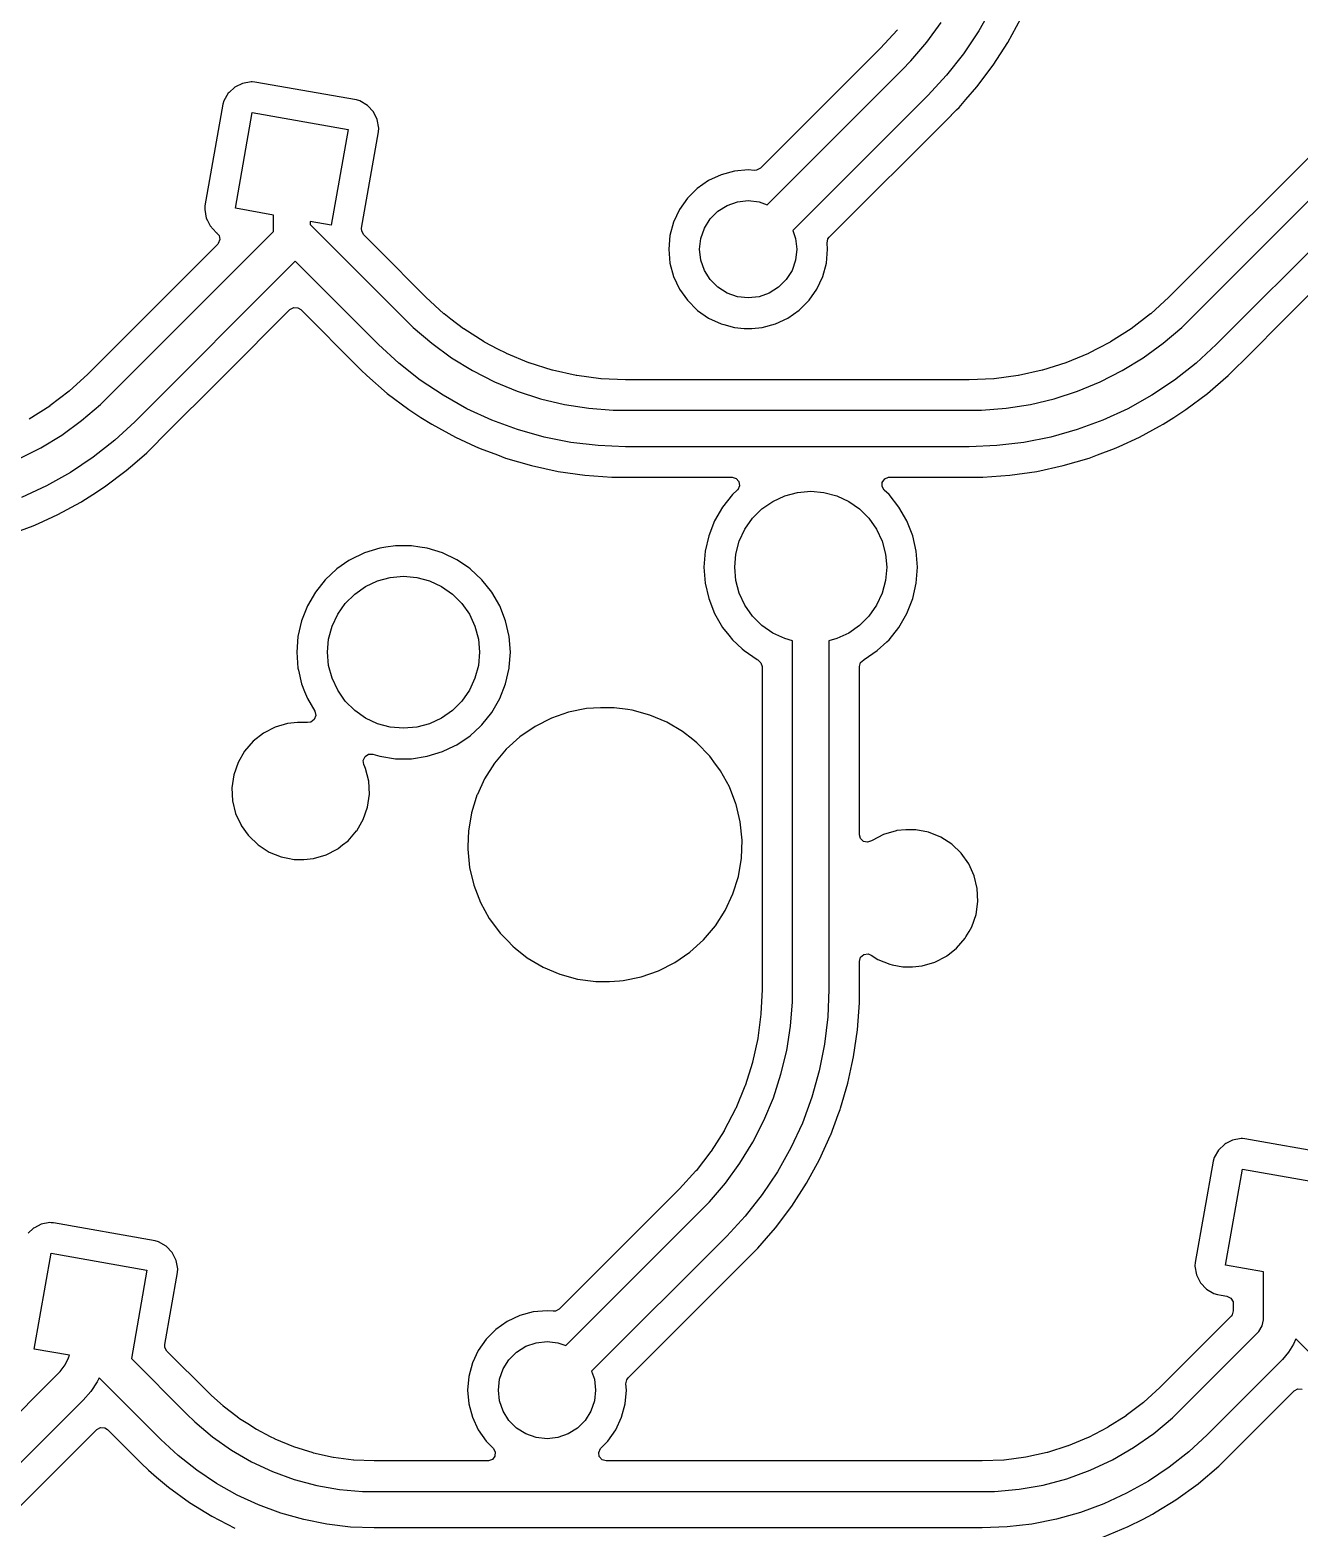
# Model space of a CAD drawing. Extents: x 68 to 346, y -197 to -84.
# Drawn here: x 119.46 to 140.33, y -133.65 to -109.02 of the extents above; entities that cross this region are included whole.
import ezdxf

# ---------------------------------------------------------------- set-up
doc = ezdxf.new("R2010")
doc.units = 0
doc.layers.add('BLACK', color=7, linetype='CONTINUOUS')

msp = doc.modelspace()

# ---------------------------------------------------------------- linework, layer by layer
at = {"layer": 'BLACK', "linetype": 'CONTINUOUS'}
for p, q in [((135.281, -108.64), (135.061, -109.033)), ((135.537, -109.22), (135.751, -108.829)), ((133.719, -109.018), (133.447, -109.315)), ((133.722, -109.014), (133.719, -109.018)), ((134.206, -109.219), (134.444, -108.892)), ((135.061, -109.033), (134.81, -109.408)), ((133.447, -109.315), (131.471, -111.291)), ((133.944, -109.526), (134.206, -109.219)), ((135.296, -109.595), (135.537, -109.22)), ((135.537, -109.22), (135.537, -109.22)), ((133.801, -109.669), (133.944, -109.526)), ((134.81, -109.408), (134.531, -109.762)), ((135.029, -109.952), (135.296, -109.595)), ((142.082, -109.516), (138.216, -113.382)), ((123.098, -109.868), (122.956, -109.894)), ((123.118, -109.869), (123.098, -109.868)), ((123.098, -109.868), (123.098, -109.868)), ((123.098, -109.868), (123.098, -109.868)), ((123.158, -109.872), (123.118, -109.869)), ((124.828, -110.166), (123.158, -109.872)), ((123.158, -109.872), (123.158, -109.872)), ((123.158, -109.872), (123.158, -109.872)), ((131.581, -111.889), (133.801, -109.669)), ((133.801, -109.669), (133.801, -109.669)), ((133.801, -109.669), (133.801, -109.669)), ((134.531, -109.762), (134.225, -110.093)), ((122.723, -110.057), (122.65, -110.181)), ((122.739, -110.042), (122.723, -110.057)), ((122.828, -109.959), (122.739, -110.042)), ((122.843, -109.951), (122.828, -109.959)), ((122.956, -109.894), (122.843, -109.951)), ((122.956, -109.894), (122.956, -109.894)), ((122.956, -109.894), (122.956, -109.894)), ((134.225, -110.093), (132.005, -112.313)), ((134.225, -110.093), (134.225, -110.093)), ((134.851, -110.157), (135.029, -109.952)), ((138.542, -113.764), (142.409, -109.897)), ((122.633, -110.239), (122.339, -111.909)), ((122.65, -110.181), (122.633, -110.239)), ((122.633, -110.239), (122.633, -110.239)), ((122.65, -110.181), (122.65, -110.181)), ((124.885, -110.183), (124.828, -110.166)), ((124.828, -110.166), (124.828, -110.166)), ((125.009, -110.256), (124.885, -110.183)), ((124.885, -110.183), (124.885, -110.183)), ((125.108, -110.361), (125.009, -110.256)), ((125.009, -110.256), (125.009, -110.256)), ((125.009, -110.256), (125.009, -110.256)), ((125.173, -110.489), (125.108, -110.361)), ((134.612, -110.414), (134.696, -110.33)), ((134.696, -110.33), (134.737, -110.289)), ((134.737, -110.289), (134.851, -110.157)), ((122.84, -111.949), (123.118, -110.373)), ((123.118, -110.373), (124.694, -110.651)), ((125.199, -110.631), (125.173, -110.489)), ((132.603, -112.423), (134.611, -110.415)), ((134.611, -110.415), (134.612, -110.414)), ((134.611, -110.415), (134.611, -110.415)), ((134.612, -110.414), (134.612, -110.414)), ((142.564, -110.591), (138.966, -114.188)), ((124.694, -110.651), (124.416, -112.227)), ((124.915, -112.278), (125.195, -110.691)), ((125.195, -110.691), (125.199, -110.631)), ((131.044, -111.337), (130.825, -111.396)), ((131.271, -111.318), (131.044, -111.337)), ((131.044, -111.337), (131.044, -111.337)), ((131.373, -111.326), (131.271, -111.318)), ((131.271, -111.318), (131.271, -111.318)), ((131.41, -111.324), (131.373, -111.326)), ((131.471, -111.291), (131.41, -111.324)), ((140.199, -113.663), (142.688, -111.174)), ((130.618, -111.492), (130.432, -111.623)), ((130.825, -111.396), (130.618, -111.492)), ((130.618, -111.492), (130.618, -111.492)), ((130.825, -111.396), (130.825, -111.396)), ((130.271, -111.784), (130.14, -111.97)), ((130.432, -111.623), (130.271, -111.784)), ((130.924, -111.902), (131.093, -111.843)), ((131.093, -111.843), (131.271, -111.823)), ((131.271, -111.823), (131.449, -111.843)), ((131.449, -111.843), (131.581, -111.889)), ((122.339, -111.909), (122.335, -111.961)), ((122.335, -111.961), (122.335, -111.969)), ((122.335, -111.969), (122.361, -112.11)), ((122.339, -111.909), (122.339, -111.909)), ((123.467, -112.059), (122.84, -111.949)), ((123.467, -112.279), (123.467, -112.059)), ((130.14, -111.97), (130.044, -112.176)), ((130.14, -111.97), (130.14, -111.97)), ((130.646, -112.124), (130.772, -111.998)), ((130.772, -111.998), (130.924, -111.902)), ((120.762, -115.034), (123.467, -112.329)), ((122.361, -112.11), (122.361, -112.11)), ((122.361, -112.11), (122.38, -112.149)), ((122.38, -112.149), (122.426, -112.239)), ((122.426, -112.239), (122.524, -112.344)), ((123.467, -112.329), (123.467, -112.279)), ((124.416, -112.227), (124.067, -112.165)), ((124.067, -112.165), (124.067, -112.213)), ((124.067, -112.213), (125.618, -113.764)), ((124.916, -112.326), (124.915, -112.278)), ((124.949, -112.387), (124.916, -112.326)), ((130.044, -112.176), (129.985, -112.396)), ((130.044, -112.176), (130.044, -112.176)), ((130.491, -112.445), (130.55, -112.276)), ((130.55, -112.276), (130.646, -112.124)), ((132.005, -112.313), (132.051, -112.445)), ((122.549, -112.538), (120.433, -114.655)), ((122.524, -112.344), (122.524, -112.344)), ((122.524, -112.344), (122.524, -112.344)), ((122.524, -112.344), (122.525, -112.344)), ((122.525, -112.344), (122.525, -112.344)), ((122.525, -112.344), (122.531, -112.349)), ((122.531, -112.349), (122.531, -112.35)), ((122.531, -112.35), (122.572, -112.395)), ((122.559, -112.528), (122.549, -112.538)), ((122.585, -112.464), (122.559, -112.528)), ((122.572, -112.395), (122.585, -112.464)), ((125.185, -112.623), (124.949, -112.387)), ((129.985, -112.396), (129.966, -112.623)), ((129.985, -112.396), (129.985, -112.396)), ((130.471, -112.623), (130.491, -112.445)), ((132.051, -112.445), (132.071, -112.623)), ((132.568, -112.521), (132.581, -112.453)), ((132.576, -112.623), (132.568, -112.521)), ((132.581, -112.453), (132.603, -112.423)), ((123.825, -112.819), (121.186, -115.458)), ((125.194, -114.188), (123.825, -112.819)), ((125.972, -113.41), (125.185, -112.623)), ((129.966, -112.623), (129.966, -112.623)), ((129.966, -112.623), (129.985, -112.85)), ((130.491, -112.801), (130.471, -112.623)), ((130.55, -112.97), (130.491, -112.801)), ((132.051, -112.801), (131.992, -112.97)), ((132.071, -112.623), (132.051, -112.801)), ((132.557, -112.85), (132.576, -112.623)), ((129.985, -112.85), (129.985, -112.85)), ((129.985, -112.85), (130.044, -113.069)), ((130.044, -113.069), (130.044, -113.069)), ((130.044, -113.069), (130.14, -113.276)), ((130.646, -113.122), (130.55, -112.97)), ((131.992, -112.97), (131.896, -113.122)), ((132.402, -113.276), (132.498, -113.069)), ((132.498, -113.069), (132.557, -112.85)), ((130.14, -113.276), (130.14, -113.276)), ((130.14, -113.276), (130.271, -113.462)), ((130.772, -113.248), (130.646, -113.122)), ((130.924, -113.344), (130.772, -113.248)), ((131.77, -113.248), (131.618, -113.344)), ((131.896, -113.122), (131.77, -113.248)), ((132.271, -113.462), (132.402, -113.276)), ((126.269, -113.682), (125.972, -113.41)), ((130.271, -113.462), (130.432, -113.623)), ((131.093, -113.403), (130.924, -113.344)), ((131.271, -113.423), (131.093, -113.403)), ((131.449, -113.403), (131.271, -113.423)), ((131.618, -113.344), (131.449, -113.403)), ((132.11, -113.623), (132.271, -113.462)), ((138.188, -113.41), (137.891, -113.682)), ((138.216, -113.382), (138.188, -113.41)), ((122.659, -114.693), (123.737, -113.615)), ((123.737, -113.615), (123.799, -113.581)), ((123.799, -113.581), (123.868, -113.586)), ((123.868, -113.586), (123.913, -113.615)), ((123.913, -113.615), (124.873, -114.575)), ((125.618, -113.764), (125.618, -113.764)), ((125.618, -113.764), (125.761, -113.907)), ((126.273, -113.685), (126.269, -113.682)), ((126.383, -113.77), (126.273, -113.685)), ((126.59, -113.929), (126.383, -113.77)), ((130.432, -113.623), (130.438, -113.627)), ((130.438, -113.627), (130.618, -113.754)), ((130.618, -113.754), (130.825, -113.85)), ((131.718, -113.85), (131.924, -113.754)), ((131.924, -113.754), (132.11, -113.623)), ((137.887, -113.685), (137.57, -113.929)), ((137.891, -113.682), (137.887, -113.685)), ((138.399, -113.907), (138.542, -113.764)), ((138.542, -113.764), (138.542, -113.764)), ((139.379, -114.483), (140.199, -113.663)), ((125.761, -113.907), (126.068, -114.169)), ((126.594, -113.932), (126.59, -113.929)), ((126.931, -114.146), (126.594, -113.932)), ((130.825, -113.85), (130.825, -113.85)), ((130.825, -113.85), (130.825, -113.85)), ((130.825, -113.85), (130.868, -113.861)), ((130.868, -113.861), (131.044, -113.909)), ((131.044, -113.909), (131.206, -113.923)), ((131.206, -113.923), (131.271, -113.928)), ((131.271, -113.928), (131.328, -113.923)), ((131.271, -113.928), (131.271, -113.928)), ((131.271, -113.928), (131.271, -113.928)), ((131.328, -113.923), (131.498, -113.909)), ((131.498, -113.909), (131.718, -113.85)), ((137.566, -113.932), (137.229, -114.146)), ((137.57, -113.929), (137.566, -113.932)), ((138.092, -114.169), (138.399, -113.907)), ((125.525, -114.494), (125.194, -114.188)), ((125.194, -114.188), (125.194, -114.188)), ((126.068, -114.169), (126.395, -114.407)), ((126.936, -114.149), (126.931, -114.146)), ((127.156, -114.263), (126.936, -114.149)), ((127.29, -114.333), (127.156, -114.263)), ((137.028, -114.251), (136.87, -114.333)), ((137.224, -114.149), (137.028, -114.251)), ((137.229, -114.146), (137.224, -114.149)), ((137.765, -114.407), (138.092, -114.169)), ((138.966, -114.188), (138.635, -114.494)), ((138.966, -114.188), (138.966, -114.188)), ((125.879, -114.773), (125.525, -114.494)), ((126.395, -114.407), (126.74, -114.618)), ((127.295, -114.336), (127.29, -114.333)), ((127.664, -114.489), (127.295, -114.336)), ((127.669, -114.49), (127.664, -114.489)), ((128.05, -114.611), (127.669, -114.49)), ((136.491, -114.49), (136.11, -114.611)), ((136.496, -114.489), (136.491, -114.49)), ((136.865, -114.336), (136.496, -114.489)), ((136.87, -114.333), (136.865, -114.336)), ((137.42, -114.618), (137.765, -114.407)), ((138.635, -114.494), (138.281, -114.773)), ((139.162, -114.7), (139.32, -114.542)), ((139.32, -114.542), (139.379, -114.483)), ((120.408, -114.68), (120.111, -114.952)), ((120.433, -114.655), (120.408, -114.68)), ((121.599, -115.753), (122.659, -114.693)), ((124.873, -114.575), (124.873, -114.575)), ((124.873, -114.575), (124.906, -114.608)), ((124.906, -114.608), (124.998, -114.7)), ((124.998, -114.7), (125.335, -114.992)), ((126.254, -115.024), (125.879, -114.773)), ((126.74, -114.618), (127.1, -114.801)), ((127.1, -114.801), (127.473, -114.956)), ((128.055, -114.612), (128.05, -114.611)), ((128.445, -114.698), (128.055, -114.612)), ((128.451, -114.699), (128.445, -114.698)), ((128.847, -114.751), (128.451, -114.699)), ((128.852, -114.752), (128.847, -114.751)), ((129.254, -114.769), (128.852, -114.752)), ((134.906, -114.769), (129.254, -114.769)), ((135.308, -114.752), (134.906, -114.769)), ((135.313, -114.751), (135.308, -114.752)), ((135.709, -114.699), (135.313, -114.751)), ((135.715, -114.698), (135.709, -114.699)), ((136.105, -114.612), (135.715, -114.698)), ((136.11, -114.611), (136.105, -114.612)), ((136.687, -114.956), (137.06, -114.801)), ((137.06, -114.801), (137.42, -114.618)), ((138.281, -114.773), (137.906, -115.024)), ((138.956, -114.878), (139.162, -114.7)), ((139.162, -114.7), (139.162, -114.7)), ((139.162, -114.7), (139.162, -114.7)), ((120.107, -114.955), (119.79, -115.199)), ((120.111, -114.952), (120.107, -114.955)), ((120.619, -115.177), (120.762, -115.034)), ((120.762, -115.034), (120.762, -115.034)), ((125.335, -114.992), (125.335, -114.992)), ((125.335, -114.992), (125.692, -115.259)), ((126.647, -115.244), (126.254, -115.024)), ((127.473, -114.956), (127.857, -115.081)), ((136.303, -115.081), (136.687, -114.956)), ((137.906, -115.024), (137.513, -115.244)), ((138.468, -115.259), (138.825, -114.992)), ((138.825, -114.992), (138.956, -114.878)), ((119.786, -115.202), (119.449, -115.416)), ((119.79, -115.199), (119.786, -115.202)), ((120.312, -115.439), (120.619, -115.177)), ((125.692, -115.259), (125.692, -115.259)), ((125.692, -115.259), (125.891, -115.387)), ((127.057, -115.433), (126.647, -115.244)), ((127.857, -115.081), (128.25, -115.175)), ((128.25, -115.175), (128.649, -115.238)), ((128.649, -115.238), (129.052, -115.27)), ((129.052, -115.27), (129.254, -115.27)), ((129.254, -115.27), (134.906, -115.27)), ((134.906, -115.27), (134.906, -115.27)), ((134.906, -115.27), (135.108, -115.27)), ((135.108, -115.27), (135.511, -115.238)), ((135.511, -115.238), (135.91, -115.175)), ((135.91, -115.175), (136.303, -115.081)), ((137.513, -115.244), (137.103, -115.433)), ((138.269, -115.387), (138.468, -115.259)), ((138.468, -115.259), (138.468, -115.259)), ((119.985, -115.677), (120.312, -115.439)), ((121.186, -115.458), (120.855, -115.764)), ((121.186, -115.458), (121.186, -115.458)), ((125.891, -115.387), (126.067, -115.5)), ((126.067, -115.5), (126.067, -115.5)), ((126.067, -115.5), (126.458, -115.714)), ((127.48, -115.589), (127.057, -115.433)), ((137.103, -115.433), (136.68, -115.589)), ((137.702, -115.714), (138.031, -115.534)), ((138.031, -115.534), (138.093, -115.5)), ((138.093, -115.5), (138.269, -115.387)), ((119.64, -115.888), (119.985, -115.677)), ((120.855, -115.764), (120.501, -116.043)), ((121.54, -115.812), (121.599, -115.753)), ((126.458, -115.714), (126.789, -115.865)), ((127.914, -115.711), (127.48, -115.589)), ((128.356, -115.799), (127.914, -115.711)), ((136.246, -115.711), (135.804, -115.799)), ((136.68, -115.589), (136.246, -115.711)), ((137.371, -115.865), (137.702, -115.714)), ((119.28, -116.071), (119.64, -115.888)), ((121.184, -116.141), (121.382, -115.97)), ((121.382, -115.97), (121.54, -115.812)), ((121.382, -115.97), (121.382, -115.97)), ((121.382, -115.97), (121.382, -115.97)), ((126.789, -115.865), (126.864, -115.899)), ((126.864, -115.899), (127.148, -116.005)), ((127.148, -116.005), (127.217, -116.031)), ((127.217, -116.031), (127.281, -116.055)), ((128.803, -115.852), (128.356, -115.799)), ((129.254, -115.87), (128.803, -115.852)), ((134.906, -115.87), (129.254, -115.87)), ((129.254, -115.87), (129.254, -115.87)), ((129.254, -115.87), (129.254, -115.87)), ((135.357, -115.852), (134.906, -115.87)), ((134.906, -115.87), (134.906, -115.87)), ((134.906, -115.87), (134.906, -115.87)), ((134.906, -115.87), (134.906, -115.87)), ((135.804, -115.799), (135.357, -115.852)), ((136.879, -116.055), (137.012, -116.005)), ((137.012, -116.005), (137.296, -115.899)), ((137.296, -115.899), (137.371, -115.865)), ((120.501, -116.043), (120.126, -116.294)), ((120.688, -116.529), (121.045, -116.262)), ((121.045, -116.262), (121.184, -116.141)), ((127.281, -116.055), (127.709, -116.18)), ((127.709, -116.18), (127.709, -116.18)), ((127.709, -116.18), (127.709, -116.18)), ((127.709, -116.18), (127.709, -116.18)), ((127.709, -116.18), (128.145, -116.275)), ((128.145, -116.275), (128.586, -116.339)), ((135.574, -116.339), (136.015, -116.275)), ((136.015, -116.275), (136.451, -116.18)), ((136.451, -116.18), (136.879, -116.055)), ((136.451, -116.18), (136.451, -116.18)), ((136.451, -116.18), (136.451, -116.18)), ((136.451, -116.18), (136.451, -116.18)), ((136.879, -116.055), (136.879, -116.055)), ((119.733, -116.514), (119.323, -116.703)), ((120.126, -116.294), (119.733, -116.514)), ((128.586, -116.339), (129.031, -116.37)), ((129.031, -116.37), (129.031, -116.37)), ((129.031, -116.37), (129.195, -116.37)), ((129.195, -116.37), (129.195, -116.37)), ((129.195, -116.37), (129.209, -116.37)), ((129.209, -116.37), (129.254, -116.37)), ((129.254, -116.37), (129.338, -116.37)), ((129.338, -116.37), (131.005, -116.37)), ((131.005, -116.37), (131.072, -116.39)), ((131.072, -116.39), (131.118, -116.443)), ((131.127, -116.512), (131.098, -116.576)), ((131.118, -116.443), (131.127, -116.512)), ((133.473, -116.525), (133.475, -116.456)), ((133.509, -116.585), (133.473, -116.525)), ((133.475, -116.456), (133.515, -116.398)), ((133.515, -116.398), (133.579, -116.371)), ((133.579, -116.371), (133.593, -116.37)), ((133.593, -116.37), (134.822, -116.37)), ((134.822, -116.37), (134.855, -116.37)), ((134.855, -116.37), (134.855, -116.371)), ((134.855, -116.371), (134.906, -116.371)), ((134.906, -116.371), (134.906, -116.371)), ((134.906, -116.371), (135.129, -116.371)), ((135.129, -116.371), (135.574, -116.339)), ((135.129, -116.371), (135.129, -116.371)), ((120.296, -116.78), (120.313, -116.77)), ((120.313, -116.77), (120.494, -116.654)), ((120.494, -116.654), (120.688, -116.529)), ((120.688, -116.529), (120.688, -116.529)), ((131.012, -116.657), (130.848, -116.862)), ((131.089, -116.585), (131.012, -116.657)), ((131.098, -116.576), (131.089, -116.585)), ((131.495, -116.893), (131.674, -116.768)), ((131.674, -116.768), (131.871, -116.676)), ((131.871, -116.676), (132.082, -116.62)), ((132.082, -116.62), (132.299, -116.601)), ((132.299, -116.601), (132.516, -116.62)), ((132.516, -116.62), (132.726, -116.676)), ((132.726, -116.676), (132.924, -116.768)), ((132.924, -116.768), (133.102, -116.893)), ((133.586, -116.657), (133.509, -116.585)), ((133.749, -116.862), (133.586, -116.657)), ((133.586, -116.657), (133.586, -116.657)), ((133.586, -116.657), (133.586, -116.657)), ((119.601, -117.13), (119.922, -116.984)), ((119.922, -116.984), (120.296, -116.78)), ((130.848, -116.862), (130.717, -117.089)), ((131.341, -117.047), (131.495, -116.893)), ((133.102, -116.893), (133.256, -117.047)), ((133.88, -117.089), (133.749, -116.862)), ((119.308, -117.247), (119.516, -117.169)), ((119.516, -117.169), (119.601, -117.13)), ((130.717, -117.089), (130.621, -117.333)), ((131.124, -117.423), (131.216, -117.226)), ((131.216, -117.226), (131.341, -117.047)), ((133.256, -117.047), (133.381, -117.226)), ((133.381, -117.226), (133.473, -117.423)), ((133.976, -117.333), (133.88, -117.089)), ((125.473, -117.499), (125.311, -117.523)), ((125.735, -117.499), (125.473, -117.499)), ((125.473, -117.499), (125.473, -117.499)), ((125.87, -117.519), (125.735, -117.499)), ((125.735, -117.499), (125.735, -117.499)), ((130.621, -117.333), (130.563, -117.589)), ((130.621, -117.333), (130.621, -117.333)), ((131.068, -117.634), (131.124, -117.423)), ((133.473, -117.423), (133.53, -117.634)), ((134.035, -117.589), (133.976, -117.333)), ((124.706, -117.743), (124.51, -117.877)), ((124.727, -117.729), (124.706, -117.743)), ((124.963, -117.616), (124.727, -117.729)), ((124.727, -117.729), (124.727, -117.729)), ((124.727, -117.729), (124.727, -117.729)), ((124.727, -117.729), (124.727, -117.729)), ((125.214, -117.538), (124.963, -117.616)), ((125.311, -117.523), (125.214, -117.538)), ((125.214, -117.538), (125.214, -117.538)), ((125.214, -117.538), (125.214, -117.538)), ((125.995, -117.538), (125.87, -117.519)), ((126.246, -117.616), (125.995, -117.538)), ((125.995, -117.538), (125.995, -117.538)), ((125.995, -117.538), (125.995, -117.538)), ((126.482, -117.729), (126.246, -117.616)), ((126.246, -117.616), (126.246, -117.616)), ((126.67, -117.857), (126.482, -117.729)), ((126.482, -117.729), (126.482, -117.729)), ((126.482, -117.729), (126.482, -117.729)), ((126.482, -117.729), (126.482, -117.729)), ((130.563, -117.589), (130.543, -117.851)), ((130.563, -117.589), (130.563, -117.589)), ((131.049, -117.851), (131.068, -117.634)), ((133.53, -117.634), (133.549, -117.851)), ((134.054, -117.851), (134.035, -117.589)), ((134.035, -117.589), (134.035, -117.589)), ((134.035, -117.589), (134.035, -117.589)), ((134.035, -117.589), (134.035, -117.589)), ((124.51, -117.877), (124.317, -118.056)), ((125.387, -118.019), (125.604, -118)), ((125.604, -118), (125.821, -118.019)), ((126.699, -117.877), (126.67, -117.857)), ((126.891, -118.056), (126.699, -117.877)), ((130.543, -117.851), (130.543, -117.851)), ((130.543, -117.851), (130.563, -118.112)), ((131.068, -118.068), (131.049, -117.851)), ((133.549, -117.851), (133.53, -118.068)), ((134.035, -118.112), (134.054, -117.851)), ((134.054, -117.851), (134.054, -117.851)), ((124.317, -118.056), (124.154, -118.261)), ((124.801, -118.292), (124.979, -118.167)), ((124.979, -118.167), (125.177, -118.075)), ((125.177, -118.075), (125.387, -118.019)), ((125.821, -118.019), (126.032, -118.075)), ((126.032, -118.075), (126.229, -118.167)), ((126.229, -118.167), (126.408, -118.292)), ((127.055, -118.261), (126.891, -118.056)), ((126.891, -118.056), (126.891, -118.056)), ((126.891, -118.056), (126.891, -118.056)), ((130.563, -118.112), (130.563, -118.112)), ((130.563, -118.112), (130.621, -118.368)), ((131.124, -118.278), (131.068, -118.068)), ((133.53, -118.068), (133.473, -118.278)), ((133.976, -118.368), (134.035, -118.113)), ((134.035, -118.113), (134.035, -118.112)), ((124.023, -118.488), (123.927, -118.732)), ((124.154, -118.261), (124.023, -118.488)), ((124.522, -118.625), (124.647, -118.446)), ((124.647, -118.446), (124.801, -118.292)), ((126.408, -118.292), (126.562, -118.446)), ((126.562, -118.446), (126.687, -118.625)), ((127.186, -118.488), (127.055, -118.261)), ((127.282, -118.732), (127.186, -118.488)), ((130.621, -118.368), (130.621, -118.368)), ((130.621, -118.368), (130.621, -118.368)), ((130.621, -118.368), (130.717, -118.613)), ((131.216, -118.476), (131.124, -118.278)), ((131.341, -118.654), (131.216, -118.476)), ((133.381, -118.476), (133.256, -118.654)), ((133.473, -118.278), (133.381, -118.476)), ((133.88, -118.613), (133.976, -118.368)), ((123.927, -118.732), (123.868, -118.988)), ((123.927, -118.732), (123.927, -118.732)), ((124.43, -118.822), (124.522, -118.625)), ((126.687, -118.625), (126.779, -118.822)), ((127.34, -118.988), (127.282, -118.732)), ((130.717, -118.613), (130.848, -118.84)), ((131.495, -118.808), (131.341, -118.654)), ((133.256, -118.654), (133.102, -118.808)), ((133.749, -118.84), (133.88, -118.613)), ((123.868, -118.988), (123.849, -119.25)), ((123.868, -118.988), (123.868, -118.988)), ((124.373, -119.033), (124.43, -118.822)), ((126.779, -118.822), (126.835, -119.033)), ((127.36, -119.25), (127.34, -118.988)), ((127.34, -118.988), (127.34, -118.988)), ((127.34, -118.988), (127.34, -118.988)), ((130.848, -118.84), (130.953, -118.971)), ((130.953, -118.971), (131.012, -119.045)), ((131.674, -118.933), (131.495, -118.808)), ((131.871, -119.025), (131.674, -118.933)), ((132.924, -118.933), (132.726, -119.025)), ((133.102, -118.808), (132.924, -118.933)), ((133.586, -119.045), (133.749, -118.84)), ((124.354, -119.25), (124.373, -119.033)), ((126.835, -119.033), (126.854, -119.25)), ((131.012, -119.045), (131.169, -119.191)), ((131.169, -119.191), (131.204, -119.223)), ((131.204, -119.223), (131.421, -119.371)), ((131.999, -119.06), (131.871, -119.025)), ((131.999, -124.794), (131.999, -119.06)), ((132.726, -119.025), (132.599, -119.06)), ((132.599, -119.06), (132.599, -124.794)), ((133.177, -119.371), (133.393, -119.223)), ((133.393, -119.223), (133.551, -119.077)), ((133.551, -119.077), (133.586, -119.045)), ((133.586, -119.045), (133.586, -119.045)), ((133.586, -119.045), (133.586, -119.045)), ((123.849, -119.25), (123.849, -119.25)), ((123.849, -119.25), (123.868, -119.511)), ((124.373, -119.467), (124.354, -119.25)), ((124.43, -119.677), (124.373, -119.467)), ((126.835, -119.467), (126.779, -119.677)), ((126.854, -119.25), (126.835, -119.467)), ((127.341, -119.495), (127.36, -119.25)), ((127.36, -119.25), (127.36, -119.25)), ((131.421, -119.371), (131.428, -119.374)), ((131.428, -119.374), (131.48, -119.421)), ((131.48, -119.421), (131.498, -119.486)), ((133.099, -119.486), (133.119, -119.419)), ((133.119, -119.419), (133.17, -119.374)), ((133.17, -119.374), (133.177, -119.371)), ((123.868, -119.511), (123.868, -119.511)), ((123.868, -119.511), (123.868, -119.511)), ((123.868, -119.511), (123.868, -119.511)), ((123.868, -119.511), (123.876, -119.544)), ((123.876, -119.544), (123.927, -119.767)), ((124.522, -119.875), (124.43, -119.677)), ((126.779, -119.677), (126.687, -119.875)), ((127.282, -119.767), (127.34, -119.511)), ((127.34, -119.511), (127.341, -119.495)), ((131.498, -119.486), (131.498, -124.794)), ((133.099, -120.095), (133.099, -119.486)), ((123.927, -119.767), (123.927, -119.767)), ((123.927, -119.767), (123.927, -119.767)), ((123.927, -119.767), (123.977, -119.895)), ((123.977, -119.895), (124.023, -120.011)), ((124.647, -120.053), (124.522, -119.875)), ((126.687, -119.875), (126.562, -120.053)), ((127.186, -120.011), (127.282, -119.767)), ((124.023, -120.011), (124.143, -120.22)), ((124.143, -120.22), (124.16, -120.288)), ((124.801, -120.207), (124.647, -120.053)), ((124.979, -120.332), (124.801, -120.207)), ((126.408, -120.207), (126.229, -120.332)), ((126.562, -120.053), (126.408, -120.207)), ((127.055, -120.238), (127.186, -120.011)), ((128.615, -120.177), (128.319, -120.237)), ((128.84, -120.162), (128.615, -120.177)), ((128.615, -120.177), (128.615, -120.177)), ((129.066, -120.162), (128.84, -120.162)), ((128.84, -120.162), (128.84, -120.162)), ((129.29, -120.192), (129.066, -120.162)), ((129.365, -120.202), (129.29, -120.192)), ((129.655, -120.282), (129.365, -120.202)), ((133.099, -122.252), (133.099, -120.095)), ((123.698, -120.42), (123.492, -120.481)), ((123.859, -120.405), (123.698, -120.42)), ((123.698, -120.42), (123.698, -120.42)), ((124.02, -120.405), (123.859, -120.405)), ((124.024, -120.405), (124.02, -120.405)), ((124.082, -120.397), (124.024, -120.405)), ((124.137, -120.354), (124.082, -120.397)), ((124.16, -120.288), (124.137, -120.354)), ((125.177, -120.424), (124.979, -120.332)), ((125.387, -120.481), (125.177, -120.424)), ((126.032, -120.424), (125.821, -120.481)), ((126.229, -120.332), (126.032, -120.424)), ((126.699, -120.622), (126.867, -120.466)), ((126.867, -120.466), (126.891, -120.444)), ((126.891, -120.444), (127.055, -120.238)), ((126.891, -120.444), (126.891, -120.444)), ((126.891, -120.444), (126.891, -120.444)), ((128.035, -120.336), (127.766, -120.472)), ((128.319, -120.237), (128.035, -120.336)), ((128.035, -120.336), (128.035, -120.336)), ((129.933, -120.4), (129.655, -120.282)), ((129.655, -120.282), (129.655, -120.282)), ((130.192, -120.553), (129.933, -120.4)), ((123.132, -120.712), (122.991, -120.875)), ((123.301, -120.579), (123.132, -120.712)), ((123.132, -120.712), (123.132, -120.712)), ((123.492, -120.481), (123.301, -120.579)), ((125.604, -120.5), (125.387, -120.481)), ((125.821, -120.481), (125.604, -120.5)), ((126.482, -120.77), (126.699, -120.622)), ((127.517, -120.642), (127.294, -120.845)), ((127.766, -120.472), (127.517, -120.642)), ((130.36, -120.686), (130.192, -120.553)), ((130.192, -120.553), (130.192, -120.553)), ((130.192, -120.553), (130.192, -120.553)), ((130.428, -120.74), (130.36, -120.686)), ((122.991, -120.875), (122.884, -121.061)), ((124.971, -120.963), (125.029, -120.926)), ((125.029, -120.926), (125.099, -120.926)), ((125.099, -120.926), (125.101, -120.926)), ((125.101, -120.926), (125.214, -120.961)), ((125.995, -120.961), (126.246, -120.884)), ((126.246, -120.884), (126.44, -120.79)), ((126.44, -120.79), (126.482, -120.77)), ((126.482, -120.77), (126.482, -120.77)), ((126.482, -120.77), (126.482, -120.77)), ((127.294, -120.845), (127.099, -121.075)), ((130.638, -120.956), (130.428, -120.74)), ((130.736, -121.09), (130.638, -120.956)), ((122.884, -121.061), (122.814, -121.264)), ((124.941, -121.027), (124.971, -120.963)), ((124.951, -121.096), (124.941, -121.027)), ((124.968, -121.133), (124.951, -121.096)), ((124.981, -121.161), (124.968, -121.133)), ((125.032, -121.37), (124.981, -121.161)), ((125.214, -120.961), (125.473, -121)), ((125.473, -121), (125.735, -121)), ((125.735, -121), (125.995, -120.961)), ((127.099, -121.075), (126.937, -121.329)), ((130.806, -121.185), (130.736, -121.09)), ((130.816, -121.199), (130.806, -121.185)), ((130.961, -121.463), (130.816, -121.199)), ((122.814, -121.264), (122.783, -121.477)), ((122.814, -121.264), (122.814, -121.264)), ((125.042, -121.584), (125.032, -121.37)), ((126.937, -121.329), (126.818, -121.587)), ((126.937, -121.329), (126.937, -121.329)), ((122.783, -121.477), (122.783, -121.477)), ((122.783, -121.477), (122.793, -121.691)), ((122.793, -121.691), (122.844, -121.9)), ((125.011, -121.797), (125.042, -121.584)), ((126.8, -121.636), (126.721, -121.89)), ((126.81, -121.602), (126.8, -121.636)), ((126.818, -121.587), (126.81, -121.602)), ((131.07, -121.744), (130.961, -121.463)), ((122.844, -121.9), (122.844, -121.9)), ((122.844, -121.9), (122.933, -122.094)), ((124.941, -122), (125.011, -121.797)), ((126.721, -121.89), (126.687, -122.094)), ((131.071, -121.752), (131.07, -121.744)), ((131.07, -121.744), (131.07, -121.744)), ((131.07, -121.744), (131.07, -121.744)), ((131.139, -122.037), (131.071, -121.752)), ((122.933, -122.094), (122.933, -122.096)), ((122.933, -122.096), (123.048, -122.257)), ((124.693, -122.349), (124.833, -122.186)), ((124.833, -122.186), (124.834, -122.185)), ((124.834, -122.185), (124.919, -122.037)), ((124.919, -122.037), (124.941, -122)), ((126.671, -122.187), (126.662, -122.443)), ((126.687, -122.094), (126.671, -122.187)), ((131.17, -122.337), (131.139, -122.037)), ((133.704, -122.185), (133.498, -122.245)), ((133.716, -122.183), (133.704, -122.185)), ((133.704, -122.185), (133.704, -122.185)), ((133.864, -122.169), (133.716, -122.183)), ((134.026, -122.169), (133.864, -122.169)), ((134.237, -122.21), (134.026, -122.169)), ((134.026, -122.169), (134.026, -122.169)), ((123.048, -122.257), (123.058, -122.271)), ((123.058, -122.271), (123.058, -122.271)), ((123.058, -122.271), (123.214, -122.419)), ((123.214, -122.419), (123.214, -122.419)), ((123.214, -122.419), (123.214, -122.419)), ((123.214, -122.419), (123.394, -122.535)), ((124.528, -122.478), (124.603, -122.419)), ((124.603, -122.419), (124.693, -122.349)), ((131.159, -122.638), (131.17, -122.337)), ((133.116, -122.314), (133.099, -122.252)), ((133.166, -122.362), (133.116, -122.314)), ((133.235, -122.375), (133.166, -122.362)), ((133.3, -122.349), (133.235, -122.375)), ((133.307, -122.344), (133.3, -122.349)), ((133.498, -122.245), (133.307, -122.344)), ((134.436, -122.29), (134.237, -122.21)), ((134.617, -122.406), (134.436, -122.29)), ((134.773, -122.554), (134.617, -122.406)), ((123.394, -122.535), (123.594, -122.615)), ((123.594, -122.615), (123.699, -122.636)), ((123.699, -122.636), (123.805, -122.656)), ((123.805, -122.656), (123.805, -122.656)), ((123.805, -122.656), (123.966, -122.656)), ((123.966, -122.656), (124.126, -122.641)), ((123.966, -122.656), (123.966, -122.656)), ((124.126, -122.641), (124.333, -122.58)), ((124.333, -122.58), (124.511, -122.488)), ((124.511, -122.488), (124.524, -122.482)), ((124.524, -122.482), (124.528, -122.478)), ((126.662, -122.443), (126.661, -122.488)), ((126.661, -122.488), (126.691, -122.788)), ((131.109, -122.936), (131.159, -122.638)), ((134.897, -122.729), (134.773, -122.554)), ((134.773, -122.554), (134.773, -122.554)), ((134.773, -122.554), (134.773, -122.554)), ((126.691, -122.788), (126.691, -122.788)), ((126.691, -122.788), (126.761, -123.081)), ((134.987, -122.925), (134.897, -122.729)), ((135.037, -123.134), (134.987, -122.925)), ((126.761, -123.081), (126.761, -123.081)), ((126.761, -123.081), (126.869, -123.362)), ((131.02, -123.223), (131.109, -122.936)), ((135.047, -123.349), (135.037, -123.134)), ((126.869, -123.362), (126.869, -123.362)), ((126.869, -123.362), (127.014, -123.626)), ((130.893, -123.497), (131.02, -123.223)), ((135.017, -123.561), (135.047, -123.349)), ((127.014, -123.626), (127.014, -123.626)), ((127.014, -123.626), (127.163, -123.829)), ((130.731, -123.751), (130.893, -123.497)), ((134.947, -123.764), (135.017, -123.561)), ((127.163, -123.829), (127.193, -123.869)), ((127.193, -123.869), (127.317, -123.997)), ((130.537, -123.981), (130.731, -123.751)), ((134.851, -123.929), (134.903, -123.839)), ((134.903, -123.839), (134.947, -123.764)), ((127.317, -123.997), (127.397, -124.08)), ((127.397, -124.08), (127.402, -124.085)), ((127.402, -124.085), (127.437, -124.113)), ((127.437, -124.113), (127.639, -124.272)), ((130.313, -124.183), (130.537, -123.981)), ((134.579, -124.207), (134.698, -124.113)), ((134.698, -124.113), (134.839, -123.951)), ((134.839, -123.951), (134.851, -123.929)), ((127.639, -124.272), (127.639, -124.272)), ((127.639, -124.272), (127.639, -124.272)), ((127.639, -124.272), (127.898, -124.426)), ((129.796, -124.489), (130.065, -124.353)), ((130.065, -124.353), (130.313, -124.183)), ((133.099, -124.334), (133.119, -124.266)), ((133.099, -125.017), (133.099, -124.334)), ((133.119, -124.266), (133.172, -124.221)), ((133.172, -124.221), (133.241, -124.211)), ((133.241, -124.211), (133.29, -124.229)), ((133.29, -124.229), (133.4, -124.3)), ((133.4, -124.3), (133.6, -124.38)), ((133.6, -124.38), (133.637, -124.387)), ((133.637, -124.387), (133.811, -124.42)), ((133.972, -124.42), (134.132, -124.405)), ((134.132, -124.405), (134.338, -124.344)), ((134.338, -124.344), (134.529, -124.246)), ((134.529, -124.246), (134.536, -124.241)), ((134.536, -124.241), (134.579, -124.207)), ((127.898, -124.426), (128.175, -124.543)), ((128.175, -124.543), (128.466, -124.623)), ((128.466, -124.623), (128.765, -124.663)), ((128.991, -124.663), (129.154, -124.652)), ((129.154, -124.652), (129.216, -124.648)), ((129.216, -124.648), (129.511, -124.588)), ((129.511, -124.588), (129.796, -124.489)), ((133.811, -124.42), (133.811, -124.42)), ((133.811, -124.42), (133.972, -124.42)), ((133.972, -124.42), (133.972, -124.42)), ((128.765, -124.663), (128.765, -124.663)), ((128.765, -124.663), (128.991, -124.663)), ((131.498, -124.794), (131.481, -125.196)), ((131.999, -124.996), (131.999, -124.794)), ((132.599, -124.794), (132.581, -125.244)), ((131.967, -125.399), (131.999, -124.996)), ((133.068, -125.461), (133.099, -125.017)), ((131.48, -125.201), (131.428, -125.597)), ((131.481, -125.196), (131.48, -125.201)), ((132.581, -125.244), (132.528, -125.692)), ((131.427, -125.602), (131.341, -125.992)), ((131.428, -125.597), (131.427, -125.602)), ((131.904, -125.798), (131.967, -125.399)), ((133.004, -125.903), (133.068, -125.461)), ((131.81, -126.19), (131.904, -125.798)), ((132.528, -125.692), (132.44, -126.134)), ((131.339, -125.998), (131.219, -126.379)), ((131.341, -125.992), (131.339, -125.998)), ((132.909, -126.338), (132.976, -126.03)), ((132.976, -126.03), (133.004, -125.903)), ((131.219, -126.379), (131.217, -126.384)), ((131.685, -126.575), (131.81, -126.19)), ((132.44, -126.134), (132.318, -126.568)), ((132.79, -126.745), (132.909, -126.338)), ((131.217, -126.384), (131.065, -126.753)), ((131.53, -126.948), (131.685, -126.575)), ((132.318, -126.568), (132.162, -126.991)), ((131.062, -126.758), (130.878, -127.112)), ((131.065, -126.753), (131.062, -126.758)), ((132.628, -127.184), (132.751, -126.853)), ((132.751, -126.853), (132.784, -126.766)), ((132.784, -126.766), (132.79, -126.745)), ((130.875, -127.117), (130.66, -127.454)), ((130.878, -127.112), (130.875, -127.117)), ((131.347, -127.308), (131.53, -126.948)), ((132.162, -126.991), (131.973, -127.4)), ((131.136, -127.652), (131.347, -127.308)), ((132.443, -127.59), (132.626, -127.189)), ((132.626, -127.189), (132.628, -127.184)), ((139.107, -127.337), (139.002, -127.436)), ((139.125, -127.328), (139.107, -127.337)), ((139.236, -127.272), (139.125, -127.328)), ((139.377, -127.246), (139.236, -127.272)), ((139.236, -127.272), (139.236, -127.272)), ((139.236, -127.272), (139.236, -127.272)), ((139.397, -127.248), (139.377, -127.246)), ((139.377, -127.246), (139.377, -127.246)), ((139.377, -127.246), (139.377, -127.246)), ((139.437, -127.25), (139.397, -127.248)), ((141.107, -127.545), (139.437, -127.25)), ((139.437, -127.25), (139.437, -127.25)), ((139.437, -127.25), (139.437, -127.25)), ((130.657, -127.458), (130.414, -127.775)), ((130.66, -127.454), (130.657, -127.458)), ((131.973, -127.4), (131.753, -127.794)), ((132.229, -127.981), (132.443, -127.59)), ((138.93, -127.56), (138.913, -127.617)), ((139.002, -127.436), (138.93, -127.56)), ((138.93, -127.56), (138.93, -127.56)), ((139.002, -127.436), (139.002, -127.436)), ((130.411, -127.779), (130.139, -128.076)), ((130.414, -127.775), (130.411, -127.779)), ((130.898, -127.979), (131.136, -127.652)), ((131.753, -127.794), (131.502, -128.169)), ((138.913, -127.617), (138.618, -129.287)), ((138.913, -127.617), (138.913, -127.617)), ((139.12, -129.327), (139.397, -127.751)), ((139.397, -127.751), (140.973, -128.029)), ((130.139, -128.076), (128.163, -130.051)), ((130.636, -128.287), (130.898, -127.979)), ((131.988, -128.356), (132.228, -127.982)), ((132.228, -127.982), (132.229, -127.981)), ((132.229, -127.981), (132.229, -127.981)), ((130.493, -128.429), (130.636, -128.287)), ((131.502, -128.169), (131.223, -128.523)), ((128.273, -130.65), (130.493, -128.429)), ((130.493, -128.429), (130.493, -128.429)), ((130.493, -128.429), (130.493, -128.429)), ((131.223, -128.523), (130.917, -128.854)), ((131.721, -128.713), (131.988, -128.356)), ((119.52, -128.719), (119.431, -128.802)), ((119.535, -128.712), (119.52, -128.719)), ((119.648, -128.654), (119.535, -128.712)), ((119.79, -128.628), (119.648, -128.654)), ((119.648, -128.654), (119.648, -128.654)), ((119.648, -128.654), (119.648, -128.654)), ((119.81, -128.63), (119.79, -128.628)), ((119.79, -128.628), (119.79, -128.628)), ((119.79, -128.628), (119.79, -128.628)), ((119.85, -128.632), (119.81, -128.63)), ((121.52, -128.927), (119.85, -128.632)), ((119.85, -128.632), (119.85, -128.632)), ((119.85, -128.632), (119.85, -128.632)), ((131.57, -128.887), (131.721, -128.713)), ((121.577, -128.944), (121.52, -128.927)), ((121.52, -128.927), (121.52, -128.927)), ((121.701, -129.016), (121.577, -128.944)), ((121.577, -128.944), (121.577, -128.944)), ((121.8, -129.121), (121.701, -129.016)), ((121.701, -129.016), (121.701, -129.016)), ((121.701, -129.016), (121.701, -129.016)), ((130.917, -128.854), (128.697, -131.074)), ((130.917, -128.854), (130.917, -128.854)), ((131.304, -129.174), (131.429, -129.05)), ((131.429, -129.05), (131.57, -128.887)), ((119.532, -130.709), (119.81, -129.134)), ((119.81, -129.134), (121.386, -129.411)), ((121.865, -129.25), (121.8, -129.121)), ((121.891, -129.391), (121.865, -129.25)), ((129.295, -131.183), (131.303, -129.176)), ((131.303, -129.176), (131.304, -129.175)), ((131.303, -129.176), (131.303, -129.176)), ((131.304, -129.175), (131.304, -129.174)), ((138.618, -129.287), (138.615, -129.34)), ((138.618, -129.287), (138.618, -129.287)), ((139.746, -129.438), (139.12, -129.327)), ((121.386, -129.411), (121.129, -130.865)), ((121.679, -130.632), (121.887, -129.451)), ((121.887, -129.451), (121.891, -129.391)), ((138.615, -129.34), (138.614, -129.347)), ((138.614, -129.347), (138.64, -129.489)), ((138.64, -129.489), (138.64, -129.489)), ((138.64, -129.489), (138.672, -129.552)), ((138.672, -129.552), (138.705, -129.617)), ((139.746, -129.598), (139.746, -129.438)), ((138.705, -129.617), (138.804, -129.722)), ((138.804, -129.722), (138.804, -129.722)), ((138.804, -129.722), (138.804, -129.722)), ((138.804, -129.722), (138.928, -129.795)), ((138.928, -129.795), (138.928, -129.795)), ((138.928, -129.795), (138.986, -129.812)), ((138.986, -129.812), (138.986, -129.812)), ((138.986, -129.812), (138.986, -129.812)), ((138.986, -129.812), (138.986, -129.812)), ((138.986, -129.812), (138.986, -129.812)), ((138.986, -129.812), (139.045, -129.822)), ((139.045, -129.822), (139.143, -129.84)), ((139.746, -130.175), (139.746, -129.598)), ((139.746, -129.598), (139.746, -129.598)), ((139.746, -129.598), (139.746, -129.598)), ((139.746, -129.598), (139.746, -129.598)), ((128.163, -130.051), (128.102, -130.085)), ((139.143, -129.84), (139.206, -129.871)), ((139.206, -129.871), (139.242, -129.931)), ((139.242, -129.931), (139.246, -129.962)), ((139.246, -129.962), (139.246, -130.081)), ((127.31, -130.253), (127.124, -130.384)), ((127.517, -130.157), (127.31, -130.253)), ((127.31, -130.253), (127.31, -130.253)), ((127.736, -130.098), (127.517, -130.157)), ((127.517, -130.157), (127.517, -130.157)), ((127.963, -130.078), (127.736, -130.098)), ((127.736, -130.098), (127.736, -130.098)), ((128.065, -130.087), (127.963, -130.078)), ((127.963, -130.078), (127.963, -130.078)), ((128.102, -130.085), (128.065, -130.087)), ((139.21, -130.168), (138.098, -131.28)), ((139.226, -130.148), (139.21, -130.168)), ((139.246, -130.081), (139.226, -130.148)), ((139.719, -130.328), (139.746, -130.227)), ((139.746, -130.227), (139.746, -130.175)), ((126.963, -130.544), (126.832, -130.731)), ((127.124, -130.384), (126.963, -130.544)), ((138.391, -131.695), (139.63, -130.456)), ((139.63, -130.456), (139.667, -130.419)), ((139.63, -130.456), (139.63, -130.456)), ((139.667, -130.419), (139.719, -130.328)), ((140.274, -130.539), (140.238, -130.628)), ((140.931, -131.195), (140.274, -130.539)), ((120.111, -130.811), (119.532, -130.709)), ((120.098, -130.852), (120.111, -130.811)), ((121.68, -130.68), (121.679, -130.632)), ((121.713, -130.741), (121.68, -130.68)), ((122.39, -131.418), (121.713, -130.741)), ((126.832, -130.731), (126.736, -130.937)), ((126.832, -130.731), (126.832, -130.731)), ((127.338, -130.885), (127.464, -130.758)), ((127.464, -130.758), (127.616, -130.663)), ((127.616, -130.663), (127.785, -130.604)), ((127.785, -130.604), (127.963, -130.584)), ((127.963, -130.584), (128.141, -130.604)), ((128.141, -130.604), (128.273, -130.65)), ((140.156, -130.761), (140.054, -130.88)), ((140.238, -130.628), (140.156, -130.761)), ((119.961, -131.075), (120.038, -130.969)), ((120.038, -130.969), (120.098, -130.852)), ((121.129, -130.865), (122.037, -131.772)), ((126.736, -130.937), (126.677, -131.157)), ((126.736, -130.937), (126.736, -130.937)), ((127.183, -131.206), (127.242, -131.036)), ((127.242, -131.036), (127.338, -130.885)), ((140.054, -130.88), (138.815, -132.119)), ((140.054, -130.88), (140.054, -130.88)), ((140.054, -130.88), (140.054, -130.88)), ((140.054, -130.88), (140.054, -130.88)), ((118.222, -132.814), (119.914, -131.122)), ((119.914, -131.122), (119.961, -131.075)), ((119.914, -131.122), (119.914, -131.122)), ((119.914, -131.122), (119.914, -131.122)), ((119.914, -131.122), (119.914, -131.122)), ((120.566, -131.249), (120.462, -131.405)), ((120.599, -131.183), (120.566, -131.249)), ((121.612, -132.197), (120.599, -131.183)), ((126.677, -131.157), (126.658, -131.384)), ((126.677, -131.157), (126.677, -131.157)), ((127.163, -131.384), (127.183, -131.206)), ((128.697, -131.074), (128.743, -131.206)), ((128.743, -131.206), (128.763, -131.384)), ((129.26, -131.282), (129.273, -131.213)), ((129.268, -131.384), (129.26, -131.282)), ((129.273, -131.213), (129.295, -131.183)), ((138.098, -131.28), (138.037, -131.341)), ((138.098, -131.28), (138.098, -131.28)), ((120.338, -131.546), (118.646, -133.238)), ((120.462, -131.405), (120.338, -131.546)), ((120.338, -131.546), (120.338, -131.546)), ((122.446, -131.47), (122.39, -131.418)), ((122.637, -131.644), (122.446, -131.47)), ((126.658, -131.384), (126.658, -131.384)), ((126.658, -131.384), (126.677, -131.61)), ((127.183, -131.562), (127.163, -131.384)), ((128.763, -131.384), (128.743, -131.562)), ((129.249, -131.61), (129.268, -131.384)), ((138.037, -131.341), (137.774, -131.582)), ((139.142, -132.5), (140.247, -131.395)), ((140.247, -131.395), (140.309, -131.361)), ((140.309, -131.361), (140.378, -131.366)), ((122.037, -131.772), (122.037, -131.772)), ((122.037, -131.772), (122.037, -131.772)), ((122.037, -131.772), (122.171, -131.907)), ((122.641, -131.648), (122.637, -131.644)), ((122.774, -131.75), (122.641, -131.648)), ((122.898, -131.845), (122.774, -131.75)), ((126.677, -131.61), (126.677, -131.61)), ((126.677, -131.61), (126.736, -131.83)), ((127.242, -131.731), (127.183, -131.562)), ((127.338, -131.882), (127.242, -131.731)), ((128.684, -131.731), (128.588, -131.882)), ((128.743, -131.562), (128.684, -131.731)), ((129.19, -131.83), (129.249, -131.61)), ((137.77, -131.586), (137.488, -131.802)), ((137.774, -131.582), (137.77, -131.586)), ((138.248, -131.838), (138.391, -131.695)), ((138.391, -131.695), (138.391, -131.695)), ((138.391, -131.695), (138.391, -131.695)), ((119.059, -133.533), (120.562, -132.03)), ((120.562, -132.03), (120.624, -131.996)), ((120.624, -131.996), (120.693, -132.001)), ((120.693, -132.001), (120.738, -132.03)), ((120.738, -132.03), (121.291, -132.583)), ((122.171, -131.907), (122.463, -132.152)), ((122.904, -131.849), (122.898, -131.845)), ((122.908, -131.853), (122.904, -131.849)), ((123.045, -131.939), (122.908, -131.853)), ((123.188, -132.031), (123.045, -131.939)), ((123.193, -132.033), (123.188, -132.031)), ((123.417, -132.15), (123.193, -132.033)), ((126.736, -131.83), (126.736, -131.83)), ((126.736, -131.83), (126.832, -132.036)), ((126.832, -132.036), (126.832, -132.036)), ((126.832, -132.036), (126.963, -132.223)), ((127.464, -132.009), (127.338, -131.882)), ((127.616, -132.104), (127.464, -132.009)), ((128.462, -132.009), (128.31, -132.104)), ((128.588, -131.882), (128.462, -132.009)), ((128.963, -132.223), (129.094, -132.036)), ((129.094, -132.036), (129.19, -131.83)), ((137.18, -131.998), (136.866, -132.162)), ((137.185, -131.995), (137.18, -131.998)), ((137.484, -131.805), (137.185, -131.995)), ((137.488, -131.802), (137.484, -131.805)), ((137.939, -132.097), (138.248, -131.838)), ((121.898, -132.461), (121.612, -132.197)), ((121.612, -132.197), (121.612, -132.197)), ((122.463, -132.152), (122.775, -132.37)), ((123.487, -132.186), (123.417, -132.15)), ((123.492, -132.189), (123.487, -132.186)), ((123.798, -132.316), (123.492, -132.189)), ((126.963, -132.223), (127.078, -132.338)), ((127.785, -132.164), (127.616, -132.104)), ((127.963, -132.184), (127.785, -132.164)), ((128.141, -132.164), (127.963, -132.184)), ((128.31, -132.104), (128.141, -132.164)), ((128.848, -132.338), (128.963, -132.223)), ((128.963, -132.223), (128.963, -132.223)), ((136.861, -132.164), (136.533, -132.3)), ((136.866, -132.162), (136.861, -132.164)), ((137.608, -132.329), (137.939, -132.097)), ((138.815, -132.119), (138.514, -132.398)), ((138.815, -132.119), (138.815, -132.119)), ((122.204, -132.702), (121.898, -132.461)), ((122.775, -132.37), (123.105, -132.561)), ((123.803, -132.317), (123.798, -132.316)), ((124.119, -132.417), (123.803, -132.317)), ((124.124, -132.418), (124.119, -132.417)), ((124.448, -132.49), (124.124, -132.418)), ((124.453, -132.491), (124.448, -132.49)), ((124.782, -132.534), (124.453, -132.491)), ((124.787, -132.535), (124.782, -132.534)), ((125.121, -132.549), (124.787, -132.535)), ((127.065, -132.525), (126.999, -132.549)), ((127.107, -132.469), (127.065, -132.525)), ((127.078, -132.338), (127.112, -132.399)), ((127.112, -132.399), (127.107, -132.469)), ((128.813, -132.408), (128.842, -132.344)), ((128.823, -132.477), (128.813, -132.408)), ((128.869, -132.53), (128.823, -132.477)), ((128.842, -132.344), (128.848, -132.338)), ((128.936, -132.549), (128.869, -132.53)), ((135.476, -132.534), (135.12, -132.549)), ((135.481, -132.533), (135.476, -132.534)), ((135.833, -132.487), (135.481, -132.533)), ((135.838, -132.486), (135.833, -132.487)), ((136.184, -132.409), (135.838, -132.486)), ((136.19, -132.408), (136.184, -132.409)), ((136.528, -132.301), (136.19, -132.408)), ((136.533, -132.3), (136.528, -132.301)), ((136.892, -132.702), (137.258, -132.531)), ((137.258, -132.531), (137.608, -132.329)), ((138.514, -132.398), (138.192, -132.652)), ((139.01, -132.632), (139.142, -132.5)), ((121.291, -132.583), (121.292, -132.584)), ((121.292, -132.584), (121.41, -132.702)), ((121.41, -132.702), (121.41, -132.702)), ((121.41, -132.702), (121.41, -132.702)), ((121.41, -132.702), (121.41, -132.702)), ((121.41, -132.702), (121.544, -132.816)), ((122.528, -132.919), (122.204, -132.702)), ((123.105, -132.561), (123.45, -132.722)), ((123.45, -132.722), (123.808, -132.852)), ((126.99, -132.549), (125.121, -132.549)), ((126.999, -132.549), (126.99, -132.549)), ((135.12, -132.549), (128.936, -132.549)), ((136.512, -132.84), (136.892, -132.702)), ((138.192, -132.652), (137.85, -132.88)), ((138.672, -132.921), (139.01, -132.632)), ((121.544, -132.816), (121.737, -132.981)), ((121.737, -132.981), (121.737, -132.981)), ((121.737, -132.981), (121.737, -132.981)), ((121.737, -132.981), (121.737, -132.981)), ((121.737, -132.981), (122.084, -133.233)), ((122.868, -133.109), (122.528, -132.919)), ((123.808, -132.852), (124.176, -132.951)), ((124.176, -132.951), (124.551, -133.017)), ((124.551, -133.017), (124.931, -133.05)), ((135.321, -133.05), (135.724, -133.015)), ((135.724, -133.015), (136.122, -132.945)), ((136.122, -132.945), (136.512, -132.84)), ((137.85, -132.88), (137.492, -133.08)), ((138.304, -133.189), (138.668, -132.924)), ((138.668, -132.924), (138.672, -132.921)), ((122.084, -133.233), (122.084, -133.233)), ((122.084, -133.233), (122.084, -133.233)), ((122.084, -133.233), (122.45, -133.458)), ((123.222, -133.272), (122.868, -133.109)), ((123.588, -133.407), (123.222, -133.272)), ((124.931, -133.05), (125.121, -133.05)), ((125.121, -133.05), (135.119, -133.05)), ((135.119, -133.05), (135.119, -133.05)), ((135.119, -133.05), (135.321, -133.05)), ((137.119, -133.252), (136.734, -133.394)), ((137.492, -133.08), (137.119, -133.252)), ((137.98, -133.387), (138.304, -133.189)), ((138.304, -133.189), (138.304, -133.189)), ((122.45, -133.458), (122.45, -133.458)), ((122.45, -133.458), (122.832, -133.653)), ((123.963, -133.513), (123.588, -133.407)), ((124.345, -133.589), (123.963, -133.513)), ((136.339, -133.506), (135.937, -133.586)), ((136.734, -133.394), (136.339, -133.506)), ((137.519, -133.628), (137.764, -133.504)), ((137.764, -133.504), (137.92, -133.424)), ((137.92, -133.424), (137.98, -133.387)), ((124.732, -133.635), (124.345, -133.589)), ((125.121, -133.65), (124.732, -133.635)), ((135.119, -133.65), (125.121, -133.65)), ((125.121, -133.65), (125.121, -133.65)), ((125.121, -133.65), (125.121, -133.65)), ((135.529, -133.634), (135.119, -133.65)), ((135.119, -133.65), (135.119, -133.65)), ((135.119, -133.65), (135.119, -133.65)), ((135.119, -133.65), (135.119, -133.65)), ((135.937, -133.586), (135.529, -133.634)), ((137.103, -133.801), (137.519, -133.628)), ((137.519, -133.628), (137.519, -133.628))]:
    msp.add_line(p, q, dxfattribs=at)

doc.saveas('drawing.dxf')
